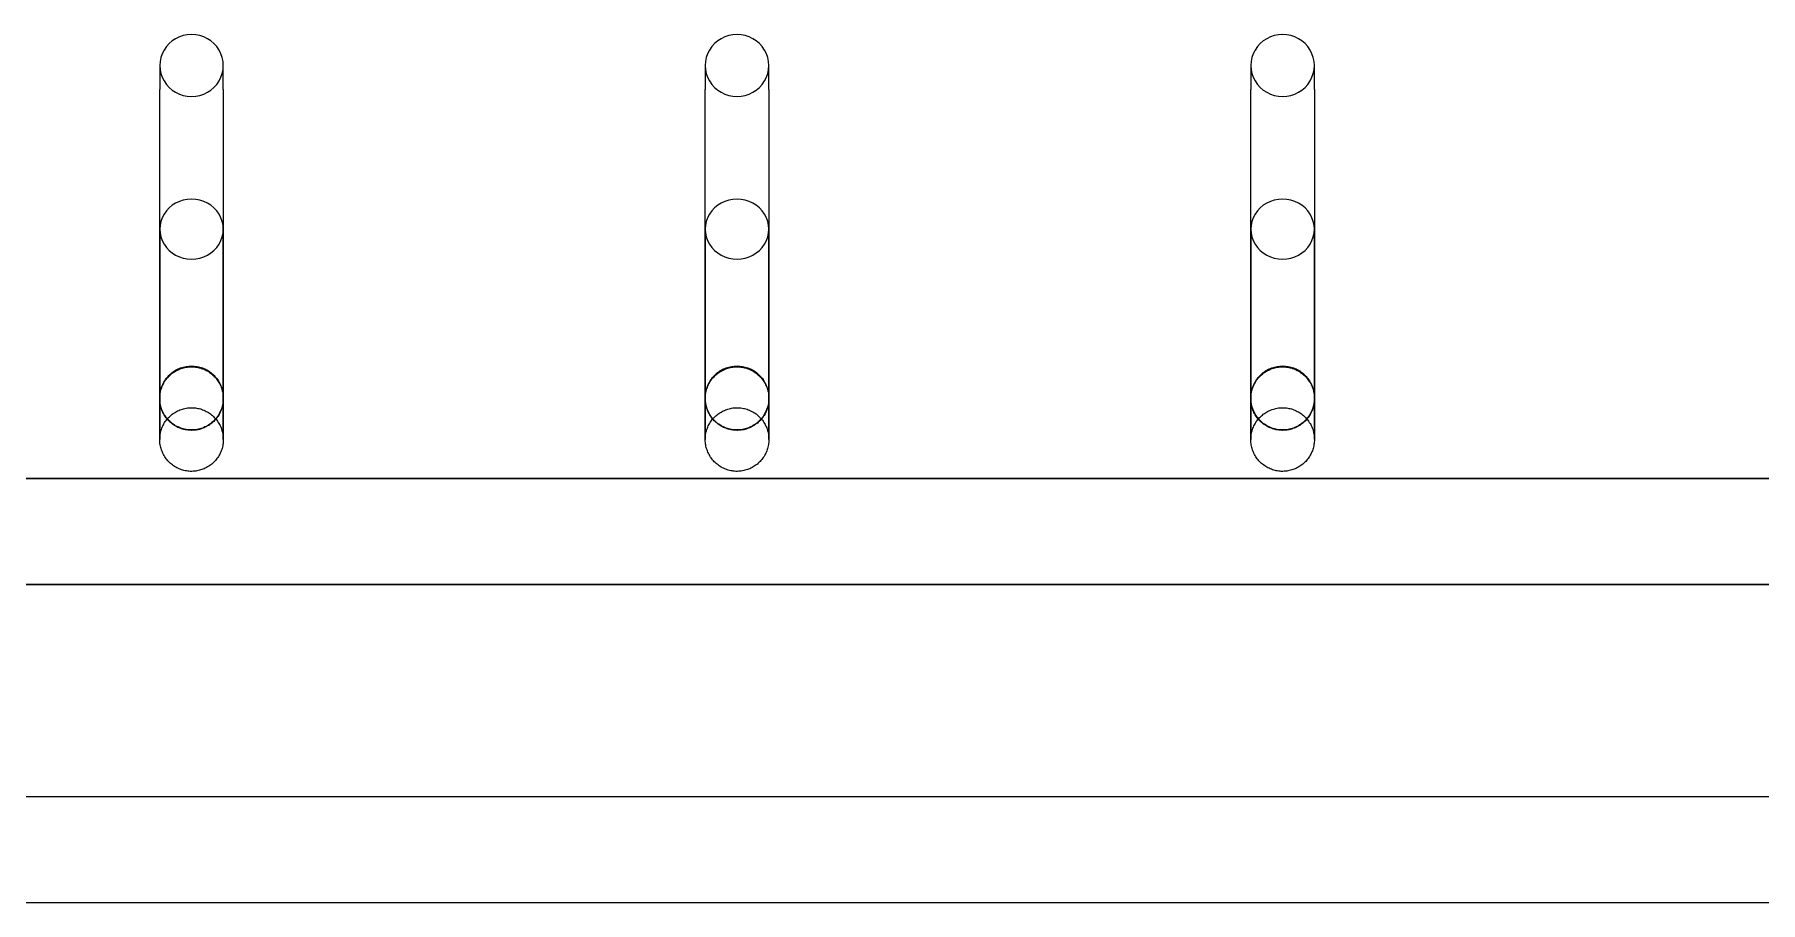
# Model space of a CAD drawing. Header units: millimetres. Extents: x -32954 to 151739, y -65671 to 56243.
# Drawn here: x -7841.6 to -7678.7, y -409.2 to -327.3 of the extents above; entities that cross this region are included whole.
import ezdxf

# ---------------------------------------------------------------- set-up
doc = ezdxf.new("R2010")
doc.units = ezdxf.units.MM
doc.layers.add('M-EQPM', color=7, linetype='Continuous', lineweight=9)

# ---------------------------------------------------------------- blocks, each defined once
blk = doc.blocks.new('М90_Вешалка гардеробная - М90_2_Вешалка гардеробная 38 крючков-8001155-О_ТХ_01')
at = {"layer": 'M-EQPM'}
for p, q in [((694.57, 59.49), (694.57, 57.21)), ((700.57, 57.21), (700.57, 59.49)), ((746.05, 59.49), (746.05, 57.21)), ((752.05, 57.21), (752.05, 59.49)), ((797.54, 59.49), (797.54, 57.21)), ((803.54, 57.21), (803.54, 59.49)), ((980, 20.52), (-980, 20.52)), ((-980, 20.52), (980, 20.52)), ((980, 20.52), (-980, 20.52)), ((-980, 20.52), (980, 20.52)), ((980, 10.52), (-980, 10.52)), ((-980, 10.52), (980, 10.52)), ((-980, -9.48), (980, -9.48)), ((-980, -9.48), (980, -9.48)), ((-980, -19.48), (980, -19.48)), ((-980, -19.48), (980, -19.48)), ((-980, -19.48), (980, -19.48)), ((-980, -19.48), (980, -19.48))]:
    blk.add_line(p, q, dxfattribs=at)
at = {"layer": 'M-EQPM', "flags": 128}
for points in [[(694.57, 28.06), (694.57, 28.08), (694.57, 28.11), (694.57, 28.17), (694.57, 28.25), (694.57, 28.36), (694.57, 28.49), (694.57, 28.64), (694.57, 28.81), (694.57, 29.01), (694.57, 29.23), (694.57, 29.47), (694.57, 29.73), (694.57, 30.02), (694.57, 30.32), (694.57, 30.64), (694.57, 30.99), (694.57, 31.35), (694.57, 31.73), (694.57, 32.13), (694.57, 32.54), (694.57, 32.97), (694.57, 33.42), (694.57, 33.88), (694.57, 34.36), (694.57, 34.85), (694.57, 35.35), (694.57, 35.87), (694.57, 36.4), (694.57, 36.93), (694.57, 37.48), (694.57, 38.03), (694.57, 38.6), (694.57, 39.17), (694.57, 39.74), (694.57, 40.32), (694.57, 40.9), (694.57, 41.49), (694.57, 42.08), (694.57, 42.67), (694.57, 43.26), (694.57, 43.85), (694.57, 44.44), (694.57, 45.02), (694.57, 45.61), (694.57, 46.18), (694.57, 46.76), (694.57, 47.32), (694.57, 47.88), (694.57, 48.43), (694.57, 48.97), (694.57, 49.51), (694.57, 50.03), (694.57, 50.54), (694.57, 51.04), (694.57, 51.52), (694.57, 51.99), (694.57, 52.45), (694.57, 52.89), (694.57, 53.31), (694.57, 53.72), (694.57, 54.11), (694.57, 54.48), (694.57, 54.83), (694.57, 55.17), (694.57, 55.48), (694.57, 55.78), (694.57, 56.05), (694.57, 56.3), (694.57, 56.53), (694.57, 56.74), (694.57, 56.93), (694.57, 57.09), (694.57, 57.21)], [(700.57, 57.21), (700.57, 57.06), (700.57, 56.89), (700.57, 56.7), (700.57, 56.49), (700.57, 56.25), (700.57, 56), (700.57, 55.72), (700.57, 55.42), (700.57, 55.1), (700.57, 54.76), (700.57, 54.41), (700.57, 54.03), (700.57, 53.64), (700.57, 53.23), (700.57, 52.8), (700.57, 52.36), (700.57, 51.9), (700.57, 51.42), (700.57, 50.94), (700.57, 50.44), (700.57, 49.92), (700.57, 49.4), (700.57, 48.87), (700.57, 48.32), (700.57, 47.77), (700.57, 47.21), (700.57, 46.64), (700.57, 46.07), (700.57, 45.49), (700.57, 44.91), (700.57, 44.32), (700.57, 43.73), (700.57, 43.14), (700.57, 42.55), (700.57, 41.96), (700.57, 41.37), (700.57, 40.79), (700.57, 40.2), (700.57, 39.62), (700.57, 39.05), (700.57, 38.48), (700.57, 37.92), (700.57, 37.37), (700.57, 36.82), (700.57, 36.29), (700.57, 35.76), (700.57, 35.25), (700.57, 34.75), (700.57, 34.26), (700.57, 33.79), (700.57, 33.33), (700.57, 32.89), (700.57, 32.46), (700.57, 32.04), (700.57, 31.65), (700.57, 31.27), (700.57, 30.91), (700.57, 30.58), (700.57, 30.26), (700.57, 29.96), (700.57, 29.68), (700.57, 29.42), (700.57, 29.18), (700.57, 28.97), (700.57, 28.78), (700.57, 28.61), (700.57, 28.46), (700.57, 28.33), (700.57, 28.23), (700.57, 28.16), (700.57, 28.1), (700.57, 28.07), (700.57, 28.06)], [(746.05, 28.06), (746.05, 28.08), (746.05, 28.11), (746.05, 28.17), (746.05, 28.25), (746.05, 28.36), (746.05, 28.49), (746.05, 28.64), (746.05, 28.81), (746.05, 29.01), (746.05, 29.23), (746.05, 29.47), (746.05, 29.73), (746.05, 30.02), (746.05, 30.32), (746.05, 30.64), (746.05, 30.99), (746.05, 31.35), (746.05, 31.73), (746.05, 32.13), (746.05, 32.54), (746.05, 32.97), (746.05, 33.42), (746.05, 33.88), (746.05, 34.36), (746.05, 34.85), (746.05, 35.35), (746.05, 35.87), (746.05, 36.4), (746.05, 36.93), (746.05, 37.48), (746.05, 38.03), (746.05, 38.6), (746.05, 39.17), (746.05, 39.74), (746.05, 40.32), (746.05, 40.9), (746.05, 41.49), (746.05, 42.08), (746.05, 42.67), (746.05, 43.26), (746.05, 43.85), (746.05, 44.44), (746.05, 45.02), (746.05, 45.61), (746.05, 46.18), (746.05, 46.76), (746.05, 47.32), (746.05, 47.88), (746.05, 48.43), (746.05, 48.97), (746.05, 49.51), (746.05, 50.03), (746.05, 50.54), (746.05, 51.04), (746.05, 51.52), (746.05, 51.99), (746.05, 52.45), (746.05, 52.89), (746.05, 53.31), (746.05, 53.72), (746.05, 54.11), (746.05, 54.48), (746.05, 54.83), (746.05, 55.17), (746.05, 55.48), (746.05, 55.78), (746.05, 56.05), (746.05, 56.3), (746.05, 56.53), (746.05, 56.74), (746.05, 56.93), (746.05, 57.09), (746.05, 57.21)], [(752.05, 57.21), (752.05, 57.06), (752.05, 56.89), (752.05, 56.7), (752.05, 56.49), (752.05, 56.25), (752.05, 56), (752.05, 55.72), (752.05, 55.42), (752.05, 55.1), (752.05, 54.76), (752.05, 54.41), (752.05, 54.03), (752.05, 53.64), (752.05, 53.23), (752.05, 52.8), (752.05, 52.36), (752.05, 51.9), (752.05, 51.42), (752.05, 50.94), (752.05, 50.44), (752.05, 49.92), (752.05, 49.4), (752.05, 48.87), (752.05, 48.32), (752.05, 47.77), (752.05, 47.21), (752.05, 46.64), (752.05, 46.07), (752.05, 45.49), (752.05, 44.91), (752.05, 44.32), (752.05, 43.73), (752.05, 43.14), (752.05, 42.55), (752.05, 41.96), (752.05, 41.37), (752.05, 40.79), (752.05, 40.2), (752.05, 39.62), (752.05, 39.05), (752.05, 38.48), (752.05, 37.92), (752.05, 37.37), (752.05, 36.82), (752.05, 36.29), (752.05, 35.76), (752.05, 35.25), (752.05, 34.75), (752.05, 34.26), (752.05, 33.79), (752.05, 33.33), (752.05, 32.89), (752.05, 32.46), (752.05, 32.04), (752.05, 31.65), (752.05, 31.27), (752.05, 30.91), (752.05, 30.58), (752.05, 30.26), (752.05, 29.96), (752.05, 29.68), (752.05, 29.42), (752.05, 29.18), (752.05, 28.97), (752.05, 28.78), (752.05, 28.61), (752.05, 28.46), (752.05, 28.33), (752.05, 28.23), (752.05, 28.16), (752.05, 28.1), (752.05, 28.07), (752.05, 28.06)], [(797.54, 28.06), (797.54, 28.08), (797.54, 28.11), (797.54, 28.17), (797.54, 28.25), (797.54, 28.36), (797.54, 28.49), (797.54, 28.64), (797.54, 28.81), (797.54, 29.01), (797.54, 29.23), (797.54, 29.47), (797.54, 29.73), (797.54, 30.02), (797.54, 30.32), (797.54, 30.64), (797.54, 30.99), (797.54, 31.35), (797.54, 31.73), (797.54, 32.13), (797.54, 32.54), (797.54, 32.97), (797.54, 33.42), (797.54, 33.88), (797.54, 34.36), (797.54, 34.85), (797.54, 35.35), (797.54, 35.87), (797.54, 36.4), (797.54, 36.93), (797.54, 37.48), (797.54, 38.03), (797.54, 38.6), (797.54, 39.17), (797.54, 39.74), (797.54, 40.32), (797.54, 40.9), (797.54, 41.49), (797.54, 42.08), (797.54, 42.67), (797.54, 43.26), (797.54, 43.85), (797.54, 44.44), (797.54, 45.02), (797.54, 45.61), (797.54, 46.18), (797.54, 46.76), (797.54, 47.32), (797.54, 47.88), (797.54, 48.43), (797.54, 48.97), (797.54, 49.51), (797.54, 50.03), (797.54, 50.54), (797.54, 51.04), (797.54, 51.52), (797.54, 51.99), (797.54, 52.45), (797.54, 52.89), (797.54, 53.31), (797.54, 53.72), (797.54, 54.11), (797.54, 54.48), (797.54, 54.83), (797.54, 55.17), (797.54, 55.48), (797.54, 55.78), (797.54, 56.05), (797.54, 56.3), (797.54, 56.53), (797.54, 56.74), (797.54, 56.93), (797.54, 57.09), (797.54, 57.21)], [(803.54, 57.21), (803.54, 57.06), (803.54, 56.89), (803.54, 56.7), (803.54, 56.49), (803.54, 56.25), (803.54, 56), (803.54, 55.72), (803.54, 55.42), (803.54, 55.1), (803.54, 54.76), (803.54, 54.41), (803.54, 54.03), (803.54, 53.64), (803.54, 53.23), (803.54, 52.8), (803.54, 52.36), (803.54, 51.9), (803.54, 51.42), (803.54, 50.94), (803.54, 50.44), (803.54, 49.92), (803.54, 49.4), (803.54, 48.87), (803.54, 48.32), (803.54, 47.77), (803.54, 47.21), (803.54, 46.64), (803.54, 46.07), (803.54, 45.49), (803.54, 44.91), (803.54, 44.32), (803.54, 43.73), (803.54, 43.14), (803.54, 42.55), (803.54, 41.96), (803.54, 41.37), (803.54, 40.79), (803.54, 40.2), (803.54, 39.62), (803.54, 39.05), (803.54, 38.48), (803.54, 37.92), (803.54, 37.37), (803.54, 36.82), (803.54, 36.29), (803.54, 35.76), (803.54, 35.25), (803.54, 34.75), (803.54, 34.26), (803.54, 33.79), (803.54, 33.33), (803.54, 32.89), (803.54, 32.46), (803.54, 32.04), (803.54, 31.65), (803.54, 31.27), (803.54, 30.91), (803.54, 30.58), (803.54, 30.26), (803.54, 29.96), (803.54, 29.68), (803.54, 29.42), (803.54, 29.18), (803.54, 28.97), (803.54, 28.78), (803.54, 28.61), (803.54, 28.46), (803.54, 28.33), (803.54, 28.23), (803.54, 28.16), (803.54, 28.1), (803.54, 28.07), (803.54, 28.06)], [(694.57, 44.05), (694.57, 39.66), (694.57, 35.81), (694.57, 32.51), (694.57, 29.75), (694.57, 27.54), (694.57, 25.89), (694.57, 24.79), (694.57, 24.26), (694.57, 24.2)], [(700.57, 24.2), (700.57, 24.48), (700.57, 25.32), (700.57, 26.72), (700.57, 28.68), (700.57, 31.19), (700.57, 34.25), (700.57, 37.86), (700.57, 42), (700.57, 44.05)], [(746.05, 44.05), (746.05, 39.66), (746.05, 35.81), (746.05, 32.51), (746.05, 29.75), (746.05, 27.54), (746.05, 25.89), (746.05, 24.79), (746.05, 24.26), (746.05, 24.2)], [(752.05, 24.2), (752.05, 24.48), (752.05, 25.32), (752.05, 26.72), (752.05, 28.68), (752.05, 31.19), (752.05, 34.25), (752.05, 37.86), (752.05, 42), (752.05, 44.05)], [(797.54, 44.05), (797.54, 39.66), (797.54, 35.81), (797.54, 32.51), (797.54, 29.75), (797.54, 27.54), (797.54, 25.89), (797.54, 24.79), (797.54, 24.26), (797.54, 24.2)], [(803.54, 24.2), (803.54, 24.48), (803.54, 25.32), (803.54, 26.72), (803.54, 28.68), (803.54, 31.19), (803.54, 34.25), (803.54, 37.86), (803.54, 42), (803.54, 44.05)], [(694.57, 28.06), (694.57, 28.18), (694.58, 28.3), (694.59, 28.42), (694.61, 28.54), (694.63, 28.66), (694.65, 28.78), (694.68, 28.89), (694.72, 29.01), (694.76, 29.12), (694.8, 29.23), (694.85, 29.34), (694.91, 29.45), (694.96, 29.55), (695.03, 29.66), (695.09, 29.76), (695.16, 29.86), (695.23, 29.95), (695.31, 30.04), (695.39, 30.13), (695.48, 30.22), (695.57, 30.3), (695.66, 30.38), (695.75, 30.45), (695.85, 30.52), (695.95, 30.59), (696.05, 30.65), (696.15, 30.71), (696.26, 30.76), (696.37, 30.81), (696.48, 30.86), (696.59, 30.9), (696.71, 30.94), (696.82, 30.97), (696.94, 31), (697.06, 31.02), (697.18, 31.04), (697.3, 31.05), (697.42, 31.06), (697.54, 31.06), (697.57, 31.06)], [(697.57, 31.06), (697.69, 31.06), (697.81, 31.05), (697.93, 31.04), (698.05, 31.03), (698.16, 31), (698.28, 30.98), (698.4, 30.95), (698.51, 30.91), (698.62, 30.87), (698.74, 30.83), (698.85, 30.78), (698.95, 30.72), (699.06, 30.67), (699.16, 30.61), (699.26, 30.54), (699.36, 30.47), (699.45, 30.4), (699.55, 30.32), (699.63, 30.24), (699.72, 30.15), (699.8, 30.07), (699.88, 29.97), (699.95, 29.88), (700.03, 29.78), (700.09, 29.68), (700.15, 29.58), (700.21, 29.48), (700.27, 29.37), (700.32, 29.26), (700.36, 29.15), (700.4, 29.04), (700.44, 28.92), (700.47, 28.81), (700.5, 28.69), (700.52, 28.57), (700.54, 28.45), (700.56, 28.34), (700.56, 28.22), (700.57, 28.1), (700.57, 28.06)], [(746.05, 28.06), (746.06, 28.18), (746.06, 28.3), (746.08, 28.42), (746.09, 28.54), (746.11, 28.66), (746.14, 28.78), (746.17, 28.89), (746.21, 29.01), (746.25, 29.12), (746.29, 29.23), (746.34, 29.34), (746.39, 29.45), (746.45, 29.55), (746.51, 29.66), (746.58, 29.76), (746.65, 29.86), (746.72, 29.95), (746.8, 30.04), (746.88, 30.13), (746.96, 30.22), (747.05, 30.3), (747.14, 30.38), (747.24, 30.45), (747.33, 30.52), (747.43, 30.59), (747.54, 30.65), (747.64, 30.71), (747.75, 30.76), (747.86, 30.81), (747.97, 30.86), (748.08, 30.9), (748.19, 30.94), (748.31, 30.97), (748.43, 31), (748.54, 31.02), (748.66, 31.04), (748.78, 31.05), (748.9, 31.06), (749.02, 31.06), (749.05, 31.06)], [(749.05, 31.06), (749.17, 31.06), (749.29, 31.05), (749.41, 31.04), (749.53, 31.03), (749.65, 31), (749.77, 30.98), (749.88, 30.95), (750, 30.91), (750.11, 30.87), (750.22, 30.83), (750.33, 30.78), (750.44, 30.72), (750.54, 30.67), (750.65, 30.61), (750.75, 30.54), (750.85, 30.47), (750.94, 30.4), (751.03, 30.32), (751.12, 30.24), (751.21, 30.15), (751.29, 30.07), (751.37, 29.97), (751.44, 29.88), (751.51, 29.78), (751.58, 29.68), (751.64, 29.58), (751.7, 29.48), (751.75, 29.37), (751.8, 29.26), (751.85, 29.15), (751.89, 29.04), (751.93, 28.92), (751.96, 28.81), (751.99, 28.69), (752.01, 28.57), (752.03, 28.45), (752.04, 28.34), (752.05, 28.22), (752.05, 28.1), (752.05, 28.06)], [(797.54, 28.06), (797.54, 28.18), (797.55, 28.3), (797.56, 28.42), (797.58, 28.54), (797.6, 28.66), (797.63, 28.78), (797.66, 28.89), (797.69, 29.01), (797.73, 29.12), (797.78, 29.23), (797.83, 29.34), (797.88, 29.45), (797.94, 29.55), (798, 29.66), (798.06, 29.76), (798.13, 29.86), (798.21, 29.95), (798.29, 30.04), (798.37, 30.13), (798.45, 30.22), (798.54, 30.3), (798.63, 30.38), (798.72, 30.45), (798.82, 30.52), (798.92, 30.59), (799.02, 30.65), (799.13, 30.71), (799.23, 30.76), (799.34, 30.81), (799.45, 30.86), (799.57, 30.9), (799.68, 30.94), (799.8, 30.97), (799.91, 31), (800.03, 31.02), (800.15, 31.04), (800.27, 31.05), (800.39, 31.06), (800.51, 31.06), (800.54, 31.06)], [(800.54, 31.06), (800.66, 31.06), (800.78, 31.05), (800.9, 31.04), (801.02, 31.03), (801.14, 31), (801.25, 30.98), (801.37, 30.95), (801.48, 30.91), (801.6, 30.87), (801.71, 30.83), (801.82, 30.78), (801.93, 30.72), (802.03, 30.67), (802.13, 30.61), (802.23, 30.54), (802.33, 30.47), (802.43, 30.4), (802.52, 30.32), (802.61, 30.24), (802.69, 30.15), (802.77, 30.07), (802.85, 29.97), (802.93, 29.88), (803, 29.78), (803.06, 29.68), (803.13, 29.58), (803.19, 29.48), (803.24, 29.37), (803.29, 29.26), (803.34, 29.15), (803.38, 29.04), (803.41, 28.92), (803.45, 28.81), (803.47, 28.69), (803.5, 28.57), (803.51, 28.45), (803.53, 28.34), (803.54, 28.22), (803.54, 28.1), (803.54, 28.06)], [(694.57, 28.12), (694.57, 28.08), (694.57, 28.06)], [(694.57, 24.2), (694.57, 24.48), (694.57, 25.32), (694.57, 26.72), (694.57, 28.12)], [(697.57, 25.06), (697.45, 25.07), (697.33, 25.07), (697.21, 25.09), (697.09, 25.1), (696.97, 25.12), (696.85, 25.15), (696.74, 25.18), (696.62, 25.22), (696.51, 25.26), (696.4, 25.3), (696.29, 25.35), (696.18, 25.4), (696.08, 25.46), (695.97, 25.52), (695.87, 25.59), (695.78, 25.66), (695.68, 25.73), (695.59, 25.81), (695.5, 25.89), (695.42, 25.97), (695.33, 26.06), (695.26, 26.15), (695.18, 26.25), (695.11, 26.34), (695.04, 26.44), (694.98, 26.54), (694.92, 26.65), (694.87, 26.76), (694.82, 26.87), (694.77, 26.98), (694.73, 27.09), (694.69, 27.2), (694.66, 27.32), (694.63, 27.44), (694.61, 27.55), (694.59, 27.67), (694.58, 27.79), (694.57, 27.91), (694.57, 28.03), (694.57, 28.06)], [(700.57, 28.06), (700.57, 27.94), (700.56, 27.82), (700.55, 27.7), (700.53, 27.59), (700.51, 27.47), (700.48, 27.35), (700.45, 27.23), (700.42, 27.12), (700.38, 27.01), (700.33, 26.9), (700.28, 26.79), (700.23, 26.68), (700.17, 26.57), (700.11, 26.47), (700.04, 26.37), (699.97, 26.27), (699.9, 26.18), (699.82, 26.09), (699.74, 26), (699.66, 25.91), (699.57, 25.83), (699.48, 25.75), (699.39, 25.68), (699.29, 25.61), (699.19, 25.54), (699.09, 25.48), (698.98, 25.42), (698.87, 25.36), (698.77, 25.31), (698.65, 25.27), (698.54, 25.23), (698.43, 25.19), (698.31, 25.16), (698.2, 25.13), (698.08, 25.11), (697.96, 25.09), (697.84, 25.08), (697.72, 25.07), (697.6, 25.06), (697.57, 25.06)], [(700.57, 28.06), (700.57, 28.08), (700.57, 28.11), (700.57, 28.12)], [(700.57, 28.12), (700.57, 26.31), (700.57, 25.05), (700.57, 24.36), (700.57, 24.2)], [(746.05, 28.12), (746.05, 28.08), (746.05, 28.06)], [(746.05, 24.2), (746.05, 24.48), (746.05, 25.32), (746.05, 26.72), (746.05, 28.12)], [(749.05, 25.06), (748.93, 25.07), (748.81, 25.07), (748.69, 25.09), (748.58, 25.1), (748.46, 25.12), (748.34, 25.15), (748.22, 25.18), (748.11, 25.22), (748, 25.26), (747.89, 25.3), (747.78, 25.35), (747.67, 25.4), (747.56, 25.46), (747.46, 25.52), (747.36, 25.59), (747.26, 25.66), (747.17, 25.73), (747.08, 25.81), (746.99, 25.89), (746.9, 25.97), (746.82, 26.06), (746.74, 26.15), (746.67, 26.25), (746.6, 26.34), (746.53, 26.44), (746.47, 26.54), (746.41, 26.65), (746.35, 26.76), (746.3, 26.87), (746.26, 26.98), (746.22, 27.09), (746.18, 27.2), (746.15, 27.32), (746.12, 27.44), (746.1, 27.55), (746.08, 27.67), (746.07, 27.79), (746.06, 27.91), (746.05, 28.03), (746.05, 28.06)], [(752.05, 28.06), (752.05, 27.94), (752.04, 27.82), (752.03, 27.7), (752.02, 27.59), (751.99, 27.47), (751.97, 27.35), (751.94, 27.23), (751.9, 27.12), (751.86, 27.01), (751.82, 26.9), (751.77, 26.79), (751.72, 26.68), (751.66, 26.57), (751.6, 26.47), (751.53, 26.37), (751.46, 26.27), (751.39, 26.18), (751.31, 26.09), (751.23, 26), (751.14, 25.91), (751.06, 25.83), (750.97, 25.75), (750.87, 25.68), (750.77, 25.61), (750.67, 25.54), (750.57, 25.48), (750.47, 25.42), (750.36, 25.36), (750.25, 25.31), (750.14, 25.27), (750.03, 25.23), (749.91, 25.19), (749.8, 25.16), (749.68, 25.13), (749.56, 25.11), (749.45, 25.09), (749.33, 25.08), (749.21, 25.07), (749.09, 25.06), (749.05, 25.06)], [(752.05, 28.06), (752.05, 28.08), (752.05, 28.11), (752.05, 28.12)], [(752.05, 28.12), (752.05, 26.31), (752.05, 25.05), (752.05, 24.36), (752.05, 24.2)], [(797.54, 28.12), (797.54, 28.08), (797.54, 28.06)], [(797.54, 24.2), (797.54, 24.48), (797.54, 25.32), (797.54, 26.72), (797.54, 28.12)], [(800.54, 25.06), (800.42, 25.07), (800.3, 25.07), (800.18, 25.09), (800.06, 25.1), (799.94, 25.12), (799.83, 25.15), (799.71, 25.18), (799.6, 25.22), (799.48, 25.26), (799.37, 25.3), (799.26, 25.35), (799.16, 25.4), (799.05, 25.46), (798.95, 25.52), (798.85, 25.59), (798.75, 25.66), (798.65, 25.73), (798.56, 25.81), (798.47, 25.89), (798.39, 25.97), (798.31, 26.06), (798.23, 26.15), (798.15, 26.25), (798.08, 26.34), (798.02, 26.44), (797.95, 26.54), (797.89, 26.65), (797.84, 26.76), (797.79, 26.87), (797.74, 26.98), (797.7, 27.09), (797.67, 27.2), (797.63, 27.32), (797.61, 27.44), (797.58, 27.55), (797.57, 27.67), (797.55, 27.79), (797.54, 27.91), (797.54, 28.03), (797.54, 28.06)], [(803.54, 28.06), (803.54, 27.94), (803.53, 27.82), (803.52, 27.7), (803.5, 27.59), (803.48, 27.47), (803.45, 27.35), (803.42, 27.23), (803.39, 27.12), (803.35, 27.01), (803.3, 26.9), (803.25, 26.79), (803.2, 26.68), (803.14, 26.57), (803.08, 26.47), (803.02, 26.37), (802.95, 26.27), (802.87, 26.18), (802.8, 26.09), (802.72, 26), (802.63, 25.91), (802.54, 25.83), (802.45, 25.75), (802.36, 25.68), (802.26, 25.61), (802.16, 25.54), (802.06, 25.48), (801.95, 25.42), (801.85, 25.36), (801.74, 25.31), (801.63, 25.27), (801.51, 25.23), (801.4, 25.19), (801.29, 25.16), (801.17, 25.13), (801.05, 25.11), (800.93, 25.09), (800.81, 25.08), (800.69, 25.07), (800.57, 25.06), (800.54, 25.06)], [(803.54, 28.06), (803.54, 28.08), (803.54, 28.11), (803.54, 28.12)], [(803.54, 28.12), (803.54, 26.31), (803.54, 25.05), (803.54, 24.36), (803.54, 24.2)], [(694.57, 24.2), (694.57, 24.32), (694.58, 24.44), (694.59, 24.56), (694.61, 24.68), (694.63, 24.8), (694.65, 24.92), (694.68, 25.03), (694.72, 25.15), (694.76, 25.26), (694.8, 25.37), (694.85, 25.48), (694.91, 25.59), (694.96, 25.69), (695.03, 25.8), (695.09, 25.9), (695.16, 25.99), (695.23, 26.09), (695.31, 26.18), (695.39, 26.27), (695.48, 26.35), (695.57, 26.44), (695.66, 26.51), (695.75, 26.59), (695.85, 26.66), (695.95, 26.73), (696.05, 26.79), (696.15, 26.85), (696.26, 26.9), (696.37, 26.95), (696.48, 27), (696.59, 27.04), (696.71, 27.08), (696.82, 27.11), (696.94, 27.14), (697.06, 27.16), (697.18, 27.18), (697.3, 27.19), (697.42, 27.2), (697.54, 27.2), (697.57, 27.2)], [(697.57, 27.2), (697.69, 27.2), (697.81, 27.19), (697.93, 27.18), (698.05, 27.16), (698.16, 27.14), (698.28, 27.12), (698.4, 27.09), (698.51, 27.05), (698.62, 27.01), (698.74, 26.97), (698.85, 26.92), (698.95, 26.86), (699.06, 26.81), (699.16, 26.74), (699.26, 26.68), (699.36, 26.61), (699.45, 26.54), (699.55, 26.46), (699.63, 26.38), (699.72, 26.29), (699.8, 26.2), (699.88, 26.11), (699.95, 26.02), (700.03, 25.92), (700.09, 25.82), (700.15, 25.72), (700.21, 25.62), (700.27, 25.51), (700.32, 25.4), (700.36, 25.29), (700.4, 25.18), (700.44, 25.06), (700.47, 24.95), (700.5, 24.83), (700.52, 24.71), (700.54, 24.59), (700.56, 24.47), (700.56, 24.35), (700.57, 24.23), (700.57, 24.2)], [(746.05, 24.2), (746.06, 24.32), (746.06, 24.44), (746.08, 24.56), (746.09, 24.68), (746.11, 24.8), (746.14, 24.92), (746.17, 25.03), (746.21, 25.15), (746.25, 25.26), (746.29, 25.37), (746.34, 25.48), (746.39, 25.59), (746.45, 25.69), (746.51, 25.8), (746.58, 25.9), (746.65, 25.99), (746.72, 26.09), (746.8, 26.18), (746.88, 26.27), (746.96, 26.35), (747.05, 26.44), (747.14, 26.51), (747.24, 26.59), (747.33, 26.66), (747.43, 26.73), (747.54, 26.79), (747.64, 26.85), (747.75, 26.9), (747.86, 26.95), (747.97, 27), (748.08, 27.04), (748.19, 27.08), (748.31, 27.11), (748.43, 27.14), (748.54, 27.16), (748.66, 27.18), (748.78, 27.19), (748.9, 27.2), (749.02, 27.2), (749.05, 27.2)], [(749.05, 27.2), (749.17, 27.2), (749.29, 27.19), (749.41, 27.18), (749.53, 27.16), (749.65, 27.14), (749.77, 27.12), (749.88, 27.09), (750, 27.05), (750.11, 27.01), (750.22, 26.97), (750.33, 26.92), (750.44, 26.86), (750.54, 26.81), (750.65, 26.74), (750.75, 26.68), (750.85, 26.61), (750.94, 26.54), (751.03, 26.46), (751.12, 26.38), (751.21, 26.29), (751.29, 26.2), (751.37, 26.11), (751.44, 26.02), (751.51, 25.92), (751.58, 25.82), (751.64, 25.72), (751.7, 25.62), (751.75, 25.51), (751.8, 25.4), (751.85, 25.29), (751.89, 25.18), (751.93, 25.06), (751.96, 24.95), (751.99, 24.83), (752.01, 24.71), (752.03, 24.59), (752.04, 24.47), (752.05, 24.35), (752.05, 24.23), (752.05, 24.2)], [(797.54, 24.2), (797.54, 24.32), (797.55, 24.44), (797.56, 24.56), (797.58, 24.68), (797.6, 24.8), (797.63, 24.92), (797.66, 25.03), (797.69, 25.15), (797.73, 25.26), (797.78, 25.37), (797.83, 25.48), (797.88, 25.59), (797.94, 25.69), (798, 25.8), (798.06, 25.9), (798.13, 25.99), (798.21, 26.09), (798.29, 26.18), (798.37, 26.27), (798.45, 26.35), (798.54, 26.44), (798.63, 26.51), (798.72, 26.59), (798.82, 26.66), (798.92, 26.73), (799.02, 26.79), (799.13, 26.85), (799.23, 26.9), (799.34, 26.95), (799.45, 27), (799.57, 27.04), (799.68, 27.08), (799.8, 27.11), (799.91, 27.14), (800.03, 27.16), (800.15, 27.18), (800.27, 27.19), (800.39, 27.2), (800.51, 27.2), (800.54, 27.2)], [(800.54, 27.2), (800.66, 27.2), (800.78, 27.19), (800.9, 27.18), (801.02, 27.16), (801.14, 27.14), (801.25, 27.12), (801.37, 27.09), (801.48, 27.05), (801.6, 27.01), (801.71, 26.97), (801.82, 26.92), (801.93, 26.86), (802.03, 26.81), (802.13, 26.74), (802.23, 26.68), (802.33, 26.61), (802.43, 26.54), (802.52, 26.46), (802.61, 26.38), (802.69, 26.29), (802.77, 26.2), (802.85, 26.11), (802.93, 26.02), (803, 25.92), (803.06, 25.82), (803.13, 25.72), (803.19, 25.62), (803.24, 25.51), (803.29, 25.4), (803.34, 25.29), (803.38, 25.18), (803.41, 25.06), (803.45, 24.95), (803.47, 24.83), (803.5, 24.71), (803.51, 24.59), (803.53, 24.47), (803.54, 24.35), (803.54, 24.23), (803.54, 24.2)], [(697.57, 21.2), (697.45, 21.2), (697.33, 21.21), (697.21, 21.22), (697.09, 21.24), (696.97, 21.26), (696.85, 21.29), (696.74, 21.32), (696.62, 21.35), (696.51, 21.39), (696.4, 21.44), (696.29, 21.49), (696.18, 21.54), (696.08, 21.6), (695.97, 21.66), (695.87, 21.73), (695.78, 21.8), (695.68, 21.87), (695.59, 21.95), (695.5, 22.03), (695.42, 22.11), (695.33, 22.2), (695.26, 22.29), (695.18, 22.38), (695.11, 22.48), (695.04, 22.58), (694.98, 22.68), (694.92, 22.79), (694.87, 22.9), (694.82, 23), (694.77, 23.12), (694.73, 23.23), (694.69, 23.34), (694.66, 23.46), (694.63, 23.57), (694.61, 23.69), (694.59, 23.81), (694.58, 23.93), (694.57, 24.05), (694.57, 24.17), (694.57, 24.2)], [(700.57, 24.2), (700.57, 24.08), (700.56, 23.96), (700.55, 23.84), (700.53, 23.72), (700.51, 23.61), (700.48, 23.49), (700.45, 23.37), (700.42, 23.26), (700.38, 23.15), (700.33, 23.03), (700.28, 22.92), (700.23, 22.82), (700.17, 22.71), (700.11, 22.61), (700.04, 22.51), (699.97, 22.41), (699.9, 22.32), (699.82, 22.22), (699.74, 22.14), (699.66, 22.05), (699.57, 21.97), (699.48, 21.89), (699.39, 21.82), (699.29, 21.74), (699.19, 21.68), (699.09, 21.62), (698.98, 21.56), (698.87, 21.5), (698.77, 21.45), (698.65, 21.41), (698.54, 21.36), (698.43, 21.33), (698.31, 21.3), (698.2, 21.27), (698.08, 21.25), (697.96, 21.23), (697.84, 21.21), (697.72, 21.21), (697.6, 21.2), (697.57, 21.2)], [(749.05, 21.2), (748.93, 21.2), (748.81, 21.21), (748.69, 21.22), (748.58, 21.24), (748.46, 21.26), (748.34, 21.29), (748.22, 21.32), (748.11, 21.35), (748, 21.39), (747.89, 21.44), (747.78, 21.49), (747.67, 21.54), (747.56, 21.6), (747.46, 21.66), (747.36, 21.73), (747.26, 21.8), (747.17, 21.87), (747.08, 21.95), (746.99, 22.03), (746.9, 22.11), (746.82, 22.2), (746.74, 22.29), (746.67, 22.38), (746.6, 22.48), (746.53, 22.58), (746.47, 22.68), (746.41, 22.79), (746.35, 22.9), (746.3, 23), (746.26, 23.12), (746.22, 23.23), (746.18, 23.34), (746.15, 23.46), (746.12, 23.57), (746.1, 23.69), (746.08, 23.81), (746.07, 23.93), (746.06, 24.05), (746.05, 24.17), (746.05, 24.2)], [(752.05, 24.2), (752.05, 24.08), (752.04, 23.96), (752.03, 23.84), (752.02, 23.72), (751.99, 23.61), (751.97, 23.49), (751.94, 23.37), (751.9, 23.26), (751.86, 23.15), (751.82, 23.03), (751.77, 22.92), (751.72, 22.82), (751.66, 22.71), (751.6, 22.61), (751.53, 22.51), (751.46, 22.41), (751.39, 22.32), (751.31, 22.22), (751.23, 22.14), (751.14, 22.05), (751.06, 21.97), (750.97, 21.89), (750.87, 21.82), (750.77, 21.74), (750.67, 21.68), (750.57, 21.62), (750.47, 21.56), (750.36, 21.5), (750.25, 21.45), (750.14, 21.41), (750.03, 21.36), (749.91, 21.33), (749.8, 21.3), (749.68, 21.27), (749.56, 21.25), (749.45, 21.23), (749.33, 21.21), (749.21, 21.21), (749.09, 21.2), (749.05, 21.2)], [(800.54, 21.2), (800.42, 21.2), (800.3, 21.21), (800.18, 21.22), (800.06, 21.24), (799.94, 21.26), (799.83, 21.29), (799.71, 21.32), (799.6, 21.35), (799.48, 21.39), (799.37, 21.44), (799.26, 21.49), (799.16, 21.54), (799.05, 21.6), (798.95, 21.66), (798.85, 21.73), (798.75, 21.8), (798.65, 21.87), (798.56, 21.95), (798.47, 22.03), (798.39, 22.11), (798.31, 22.2), (798.23, 22.29), (798.15, 22.38), (798.08, 22.48), (798.02, 22.58), (797.95, 22.68), (797.89, 22.79), (797.84, 22.9), (797.79, 23), (797.74, 23.12), (797.7, 23.23), (797.67, 23.34), (797.63, 23.46), (797.61, 23.57), (797.58, 23.69), (797.57, 23.81), (797.55, 23.93), (797.54, 24.05), (797.54, 24.17), (797.54, 24.2)], [(803.54, 24.2), (803.54, 24.08), (803.53, 23.96), (803.52, 23.84), (803.5, 23.72), (803.48, 23.61), (803.45, 23.49), (803.42, 23.37), (803.39, 23.26), (803.35, 23.15), (803.3, 23.03), (803.25, 22.92), (803.2, 22.82), (803.14, 22.71), (803.08, 22.61), (803.02, 22.51), (802.95, 22.41), (802.87, 22.32), (802.8, 22.22), (802.72, 22.14), (802.63, 22.05), (802.54, 21.97), (802.45, 21.89), (802.36, 21.82), (802.26, 21.74), (802.16, 21.68), (802.06, 21.62), (801.95, 21.56), (801.85, 21.5), (801.74, 21.45), (801.63, 21.41), (801.51, 21.36), (801.4, 21.33), (801.29, 21.3), (801.17, 21.27), (801.05, 21.25), (800.93, 21.23), (800.81, 21.21), (800.69, 21.21), (800.57, 21.2), (800.54, 21.2)]]:
    blk.add_lwpolyline(points, dxfattribs=at)
at = {"layer": 'M-EQPM'}
for centre, ratio, start_param, end_param in [((697.57, 59.49), 0.973737, 4.712389, 7.853982), ((697.57, 59.49), 0.973737, 1.570796, 4.712389), ((749.05, 59.49), 0.973737, 4.712389, 7.853982), ((749.05, 59.49), 0.973737, 1.570796, 4.712389), ((800.54, 59.49), 0.973737, 4.712389, 7.853982), ((800.54, 59.49), 0.973737, 1.570796, 4.712389), ((697.57, 44.05), 0.943394, 4.712389, 7.853982), ((697.57, 44.05), 0.943394, 1.570796, 4.712389), ((749.05, 44.05), 0.943394, 4.712389, 7.853982), ((749.05, 44.05), 0.943394, 1.570796, 4.712389), ((800.54, 44.05), 0.943394, 4.712389, 7.853982), ((800.54, 44.05), 0.943394, 1.570796, 4.712389)]:
    blk.add_ellipse(centre, major_axis=(-3, 0), ratio=ratio, start_param=start_param, end_param=end_param, dxfattribs=at)
for points in [[(697.57, 25.1), (697.22, 25.1), (696.52, 25.23), (695.6, 25.76), (694.91, 26.59), (694.55, 27.59), (694.55, 28.65), (694.92, 29.66), (695.59, 30.48), (696.52, 31.02), (697.22, 31.14), (697.57, 31.14)], [(697.57, 31.14), (697.92, 31.14), (698.62, 31.02), (699.54, 30.48), (700.22, 29.66), (700.58, 28.65), (700.58, 27.59), (700.22, 26.58), (699.54, 25.76), (698.62, 25.23), (697.92, 25.1), (697.57, 25.1)], [(749.05, 25.1), (748.7, 25.1), (748, 25.23), (747.08, 25.76), (746.4, 26.59), (746.04, 27.59), (746.04, 28.65), (746.4, 29.66), (747.08, 30.48), (748, 31.02), (748.7, 31.14), (749.05, 31.14)], [(749.05, 31.14), (749.4, 31.14), (750.1, 31.02), (751.03, 30.48), (751.71, 29.66), (752.07, 28.65), (752.07, 27.59), (751.71, 26.58), (751.03, 25.76), (750.1, 25.23), (749.4, 25.1), (749.05, 25.1)], [(800.54, 25.1), (800.19, 25.1), (799.49, 25.23), (798.57, 25.76), (797.89, 26.59), (797.53, 27.59), (797.53, 28.65), (797.89, 29.66), (798.57, 30.48), (799.49, 31.02), (800.19, 31.14), (800.54, 31.14)], [(800.54, 31.14), (800.89, 31.14), (801.59, 31.02), (802.51, 30.48), (803.19, 29.66), (803.56, 28.65), (803.56, 27.59), (803.19, 26.58), (802.51, 25.76), (801.59, 25.23), (800.89, 25.1), (800.54, 25.1)]]:
    blk.add_open_spline(points, degree=3, dxfattribs=at)

msp = doc.modelspace()

# ---------------------------------------------------------------- block references
at = {"layer": 'M-EQPM'}
msp.add_blockref('М90_Вешалка гардеробная - М90_2_Вешалка гардеробная 38 крючков-8001155-О_ТХ_01', (-8524.38, -389.72), dxfattribs=at)

doc.saveas('drawing.dxf')
